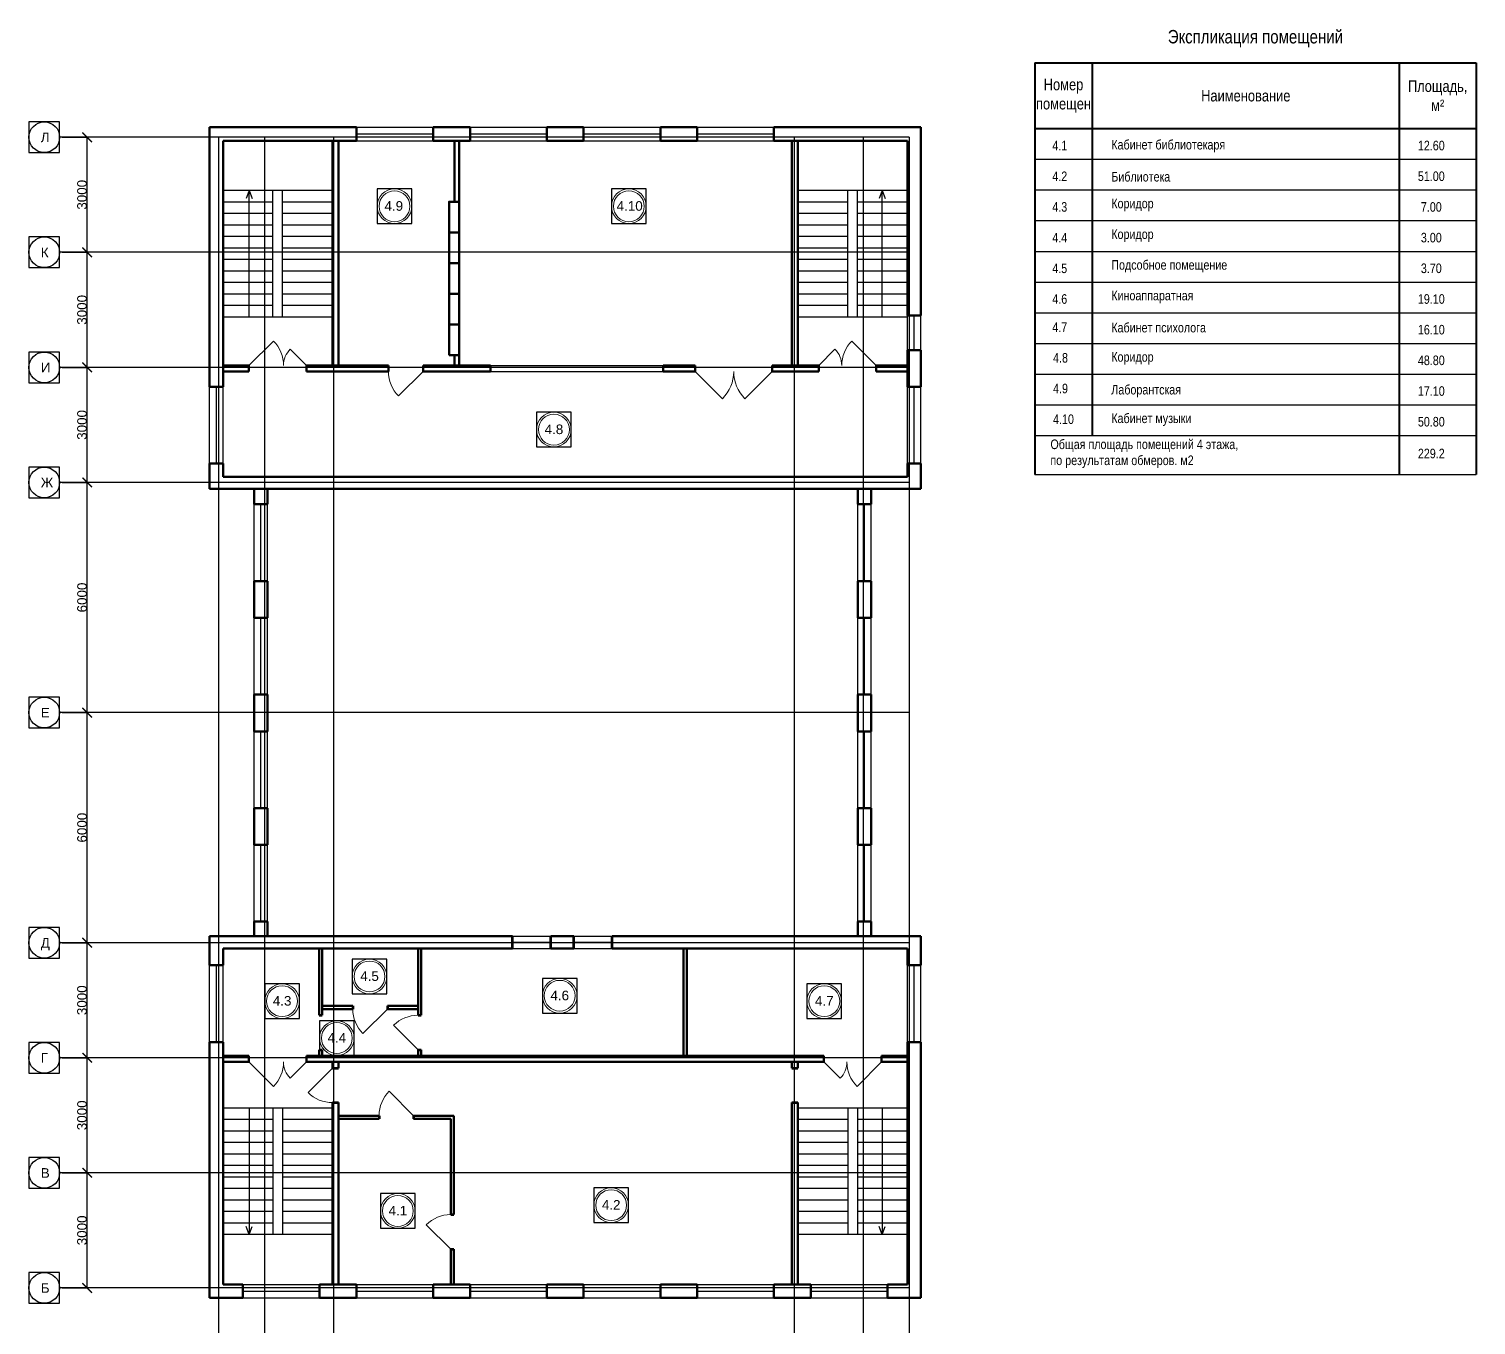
# Model space of a CAD drawing. Header units: metres. Extents: x 0.2 to 41.7, y -0.2 to 56.7.
# Drawn here: x 3.43 to 41.14, y 22.89 to 56.68 of the extents above; entities that cross this region are included whole.
import ezdxf
from ezdxf.enums import TextEntityAlignment as Align

# ---------------------------------------------------------------- set-up
doc = ezdxf.new("R2010")
doc.units = ezdxf.units.M
doc.linetypes.add('ACAD_ISO04W100', pattern=[30, 24, -3, 0, -3])
for name, color, linetype in [('YOLO_TABLE', 1, 'Continuous'), ('Окна', 127, 'Continuous'), ('Оси', 30, 'Continuous'), ('Осн надпись', 7, 'Continuous'), ('размеры оси', 163, 'Continuous')]:
    doc.layers.add(name, color=color, linetype=linetype)
doc.layers.add('Двери', color=250, linetype='Continuous', lineweight=5)
doc.layers.add('Стены', color=7, linetype='Continuous', lineweight=50)
doc.styles.add('_ТАБЛИЧНЫЙ(1-100)', font='arial.ttf', dxfattribs={"width": 0.8, "height": 300})
doc.styles.add('_ТЕКСТОВЫЙ', font='arial.ttf', dxfattribs={"width": 0.8})
doc.styles.get("Standard").update_dxf_attribs({"font": 'arial.ttf'})
doc.styles.add('Style-Arial', font='arial.ttf')
doc.dimstyles.new('100', dxfattribs={"dimtxt": 0.25, "dimasz": 0.25, "dimexe": 0.0125, "dimexo": 0.0625, "dimgap": 0.0065, "dimtad": 1, "dimlfac": 1000, "dimtxsty": 'Standard', "dimblk": 'ARCHTICK', "dimcen": 0.25, "dimadec": 0, "dimazin": 0, "dimtfac": 1, "dimtmove": 0, "dimatfit": 3, "dimldrblk": 'ARCHTICK', "dimfxl": 1, "dimarcsym": 0})

# ---------------------------------------------------------------- blocks, each defined once
blk = doc.blocks.new('_ArchTick')
at = {"color": 0, "linetype": 'ByBlock', "const_width": 0.15}
blk.add_lwpolyline([(-0.5, -0.5), (0.5, 0.5)], dxfattribs=at)
blk = doc.blocks.new('*D55')
at = {"layer": 'Defpoints', "color": 0, "transparency": 16777216}
for p in [(4.233, 26.859), (4.951, 26.859), (4.233, 23.859)]:
    blk.add_point(p, dxfattribs=at)
at = {"layer": 'размеры оси', "color": 0, "lineweight": -2, "transparency": 16777216}
for p, q in [((4.295, 26.859), (4.963, 26.859)), ((4.951, 23.859), (4.951, 26.859)), ((4.295, 23.859), (4.963, 23.859))]:
    blk.add_line(p, q, dxfattribs=at)
at = {"layer": 'размеры оси', "color": 0, "lineweight": -2, "transparency": 16777216, "xscale": 0.25, "yscale": 0.25, "zscale": 0.25}
for p, rotation in [((4.951, 26.859), 90), ((4.951, 23.859), 270)]:
    blk.add_blockref('_ArchTick', p, dxfattribs=dict(at, rotation=rotation))
at = {"layer": 'размеры оси', "color": 0, "transparency": 16777216, "insert": (4.816, 25.359), "char_height": 0.25, "attachment_point": 5, "rotation": 90}
blk.add_mtext('3000', dxfattribs=at)
blk = doc.blocks.new('*D56')
at = {"layer": 'Defpoints', "color": 0, "transparency": 16777216}
for p in [(4.233, 29.859), (4.951, 29.859), (4.233, 26.859)]:
    blk.add_point(p, dxfattribs=at)
at = {"layer": 'размеры оси', "color": 0, "lineweight": -2, "transparency": 16777216}
for p, q in [((4.295, 29.859), (4.963, 29.859)), ((4.951, 26.859), (4.951, 29.859)), ((4.295, 26.859), (4.963, 26.859))]:
    blk.add_line(p, q, dxfattribs=at)
at = {"layer": 'размеры оси', "color": 0, "lineweight": -2, "transparency": 16777216, "xscale": 0.25, "yscale": 0.25, "zscale": 0.25}
for p, rotation in [((4.951, 29.859), 90), ((4.951, 26.859), 270)]:
    blk.add_blockref('_ArchTick', p, dxfattribs=dict(at, rotation=rotation))
at = {"layer": 'размеры оси', "color": 0, "transparency": 16777216, "insert": (4.816, 28.359), "char_height": 0.25, "attachment_point": 5, "rotation": 90}
blk.add_mtext('3000', dxfattribs=at)
blk = doc.blocks.new('*D57')
at = {"layer": 'Defpoints', "color": 0, "transparency": 16777216}
for p in [(4.233, 32.859), (4.951, 32.859), (4.233, 29.859)]:
    blk.add_point(p, dxfattribs=at)
at = {"layer": 'размеры оси', "color": 0, "lineweight": -2, "transparency": 16777216}
for p, q in [((4.295, 32.859), (4.963, 32.859)), ((4.951, 29.859), (4.951, 32.859)), ((4.295, 29.859), (4.963, 29.859))]:
    blk.add_line(p, q, dxfattribs=at)
at = {"layer": 'размеры оси', "color": 0, "lineweight": -2, "transparency": 16777216, "xscale": 0.25, "yscale": 0.25, "zscale": 0.25}
for p, rotation in [((4.951, 32.859), 90), ((4.951, 29.859), 270)]:
    blk.add_blockref('_ArchTick', p, dxfattribs=dict(at, rotation=rotation))
at = {"layer": 'размеры оси', "color": 0, "transparency": 16777216, "insert": (4.816, 31.359), "char_height": 0.25, "attachment_point": 5, "rotation": 90}
blk.add_mtext('3000', dxfattribs=at)
blk = doc.blocks.new('*D58')
at = {"layer": 'Defpoints', "color": 0, "transparency": 16777216}
for p in [(4.233, 38.859), (4.951, 38.859), (4.233, 32.859)]:
    blk.add_point(p, dxfattribs=at)
at = {"layer": 'размеры оси', "color": 0, "lineweight": -2, "transparency": 16777216}
for p, q in [((4.295, 38.859), (4.963, 38.859)), ((4.951, 32.859), (4.951, 38.859)), ((4.295, 32.859), (4.963, 32.859))]:
    blk.add_line(p, q, dxfattribs=at)
at = {"layer": 'размеры оси', "color": 0, "lineweight": -2, "transparency": 16777216, "xscale": 0.25, "yscale": 0.25, "zscale": 0.25}
for p, rotation in [((4.951, 38.859), 90), ((4.951, 32.859), 270)]:
    blk.add_blockref('_ArchTick', p, dxfattribs=dict(at, rotation=rotation))
at = {"layer": 'размеры оси', "color": 0, "transparency": 16777216, "insert": (4.817, 35.859), "char_height": 0.25, "attachment_point": 5, "rotation": 90}
blk.add_mtext('6000', dxfattribs=at)
blk = doc.blocks.new('*D59')
at = {"layer": 'Defpoints', "color": 0, "transparency": 16777216}
for p in [(4.233, 44.859), (4.951, 44.859), (4.233, 38.859)]:
    blk.add_point(p, dxfattribs=at)
at = {"layer": 'размеры оси', "color": 0, "lineweight": -2, "transparency": 16777216}
for p, q in [((4.295, 44.859), (4.963, 44.859)), ((4.951, 38.859), (4.951, 44.859)), ((4.295, 38.859), (4.963, 38.859))]:
    blk.add_line(p, q, dxfattribs=at)
at = {"layer": 'размеры оси', "color": 0, "lineweight": -2, "transparency": 16777216, "xscale": 0.25, "yscale": 0.25, "zscale": 0.25}
for p, rotation in [((4.951, 44.859), 90), ((4.951, 38.859), 270)]:
    blk.add_blockref('_ArchTick', p, dxfattribs=dict(at, rotation=rotation))
at = {"layer": 'размеры оси', "color": 0, "transparency": 16777216, "insert": (4.817, 41.859), "char_height": 0.25, "attachment_point": 5, "rotation": 90}
blk.add_mtext('6000', dxfattribs=at)
blk = doc.blocks.new('*D60')
at = {"layer": 'Defpoints', "color": 0, "transparency": 16777216}
for p in [(4.233, 47.859), (4.951, 47.859), (4.233, 44.859)]:
    blk.add_point(p, dxfattribs=at)
at = {"layer": 'размеры оси', "color": 0, "lineweight": -2, "transparency": 16777216}
for p, q in [((4.295, 47.859), (4.963, 47.859)), ((4.951, 44.859), (4.951, 47.859)), ((4.295, 44.859), (4.963, 44.859))]:
    blk.add_line(p, q, dxfattribs=at)
at = {"layer": 'размеры оси', "color": 0, "lineweight": -2, "transparency": 16777216, "xscale": 0.25, "yscale": 0.25, "zscale": 0.25}
for p, rotation in [((4.951, 47.859), 90), ((4.951, 44.859), 270)]:
    blk.add_blockref('_ArchTick', p, dxfattribs=dict(at, rotation=rotation))
at = {"layer": 'размеры оси', "color": 0, "transparency": 16777216, "insert": (4.816, 46.359), "char_height": 0.25, "attachment_point": 5, "rotation": 90}
blk.add_mtext('3000', dxfattribs=at)
blk = doc.blocks.new('*D61')
at = {"layer": 'Defpoints', "color": 0, "transparency": 16777216}
for p in [(4.233, 50.859), (4.951, 50.859), (4.233, 47.859)]:
    blk.add_point(p, dxfattribs=at)
at = {"layer": 'размеры оси', "color": 0, "lineweight": -2, "transparency": 16777216}
for p, q in [((4.295, 50.859), (4.963, 50.859)), ((4.951, 47.859), (4.951, 50.859)), ((4.295, 47.859), (4.963, 47.859))]:
    blk.add_line(p, q, dxfattribs=at)
at = {"layer": 'размеры оси', "color": 0, "lineweight": -2, "transparency": 16777216, "xscale": 0.25, "yscale": 0.25, "zscale": 0.25}
for p, rotation in [((4.951, 50.859), 90), ((4.951, 47.859), 270)]:
    blk.add_blockref('_ArchTick', p, dxfattribs=dict(at, rotation=rotation))
at = {"layer": 'размеры оси', "color": 0, "transparency": 16777216, "insert": (4.816, 49.359), "char_height": 0.25, "attachment_point": 5, "rotation": 90}
blk.add_mtext('3000', dxfattribs=at)
blk = doc.blocks.new('*D62')
at = {"layer": 'Defpoints', "color": 0, "transparency": 16777216}
for p in [(4.233, 53.859), (4.951, 53.859), (4.233, 50.859)]:
    blk.add_point(p, dxfattribs=at)
at = {"layer": 'размеры оси', "color": 0, "lineweight": -2, "transparency": 16777216}
for p, q in [((4.295, 53.859), (4.963, 53.859)), ((4.951, 50.859), (4.951, 53.859)), ((4.295, 50.859), (4.963, 50.859))]:
    blk.add_line(p, q, dxfattribs=at)
at = {"layer": 'размеры оси', "color": 0, "lineweight": -2, "transparency": 16777216, "xscale": 0.25, "yscale": 0.25, "zscale": 0.25}
for p, rotation in [((4.951, 53.859), 90), ((4.951, 50.859), 270)]:
    blk.add_blockref('_ArchTick', p, dxfattribs=dict(at, rotation=rotation))
at = {"layer": 'размеры оси', "color": 0, "transparency": 16777216, "insert": (4.816, 52.359), "char_height": 0.25, "attachment_point": 5, "rotation": 90}
blk.add_mtext('3000', dxfattribs=at)

msp = doc.modelspace()

# ---------------------------------------------------------------- linework, layer by layer
at = {"color": 0, "linetype": 'ByBlock', "lineweight": 40}
for p, q in [((29.64003, 55.796321), (41.14003, 55.796321)), ((29.64003, 55.796321), (29.64003, 45.067933)), ((31.14003, 55.796321), (31.14003, 46.083895)), ((39.14003, 55.796321), (39.14003, 45.067933)), ((41.14003, 55.796321), (41.14003, 45.067933)), ((29.64003, 54.083895), (41.14003, 54.083895))]:
    msp.add_line(p, q, dxfattribs=at)
at = {"color": 0, "linetype": 'ByBlock', "lineweight": -2}
for p, q in [((29.64003, 53.283895), (41.14003, 53.283895)), ((29.64003, 52.483895), (41.14003, 52.483895)), ((29.64003, 51.683895), (41.14003, 51.683895)), ((29.64003, 50.883895), (41.14003, 50.883895)), ((29.64003, 50.083895), (41.14003, 50.083895)), ((29.64003, 49.283895), (41.14003, 49.283895)), ((29.64003, 48.483895), (41.14003, 48.483895)), ((29.64003, 47.683895), (41.14003, 47.683895)), ((29.64003, 46.883895), (41.14003, 46.883895)), ((29.64003, 46.083895), (41.14003, 46.083895))]:
    msp.add_line(p, q, dxfattribs=at)
for p, q in [((11.341492, 52.469134), (8.491492, 52.469134)), ((9.167982, 52.469134), (9.090457, 52.261289)), ((9.167982, 49.169134), (9.167982, 52.469134)), ((9.167982, 52.469134), (9.245506, 52.261289)), ((9.791492, 49.169134), (9.791492, 52.469134)), ((10.041492, 49.169134), (10.041492, 52.469134)), ((26.321492, 52.469134), (23.471492, 52.469134)), ((24.771492, 49.169134), (24.771492, 52.469134)), ((25.021492, 49.169134), (25.021492, 52.469134)), ((25.661481, 52.469134), (25.583956, 52.261289)), ((25.661481, 49.169134), (25.661481, 52.469134)), ((25.661481, 52.469134), (25.739006, 52.261289)), ((9.791492, 52.169134), (8.491492, 52.169134)), ((11.341492, 52.169134), (10.041492, 52.169134)), ((24.771492, 52.169134), (23.471492, 52.169134)), ((26.321492, 52.169134), (25.021492, 52.169134)), ((9.791492, 51.869134), (8.491492, 51.869134)), ((11.341492, 51.869134), (10.041492, 51.869134)), ((24.771492, 51.869134), (23.471492, 51.869134)), ((26.321492, 51.869134), (25.021492, 51.869134)), ((9.791492, 51.569134), (8.491492, 51.569134)), ((11.341492, 51.569134), (10.041492, 51.569134)), ((24.771492, 51.569134), (23.471492, 51.569134)), ((26.321492, 51.569134), (25.021492, 51.569134)), ((9.791492, 51.269134), (8.491492, 51.269134)), ((9.791492, 50.969134), (8.491492, 50.969134)), ((11.341492, 51.269134), (10.041492, 51.269134)), ((11.341492, 50.969134), (10.041492, 50.969134)), ((24.771492, 51.269134), (23.471492, 51.269134)), ((24.771492, 50.969134), (23.471492, 50.969134)), ((26.321492, 51.269134), (25.021492, 51.269134)), ((26.321492, 50.969134), (25.021492, 50.969134)), ((9.791492, 50.669134), (8.491492, 50.669134)), ((11.341492, 50.669134), (10.041492, 50.669134)), ((24.771492, 50.669134), (23.471492, 50.669134)), ((26.321492, 50.669134), (25.021492, 50.669134)), ((9.791492, 50.369134), (8.491492, 50.369134)), ((11.341492, 50.369134), (10.041492, 50.369134)), ((24.771492, 50.369134), (23.471492, 50.369134)), ((26.321492, 50.369134), (25.021492, 50.369134)), ((9.791492, 50.069134), (8.491492, 50.069134)), ((11.341492, 50.069134), (10.041492, 50.069134)), ((24.771492, 50.069134), (23.471492, 50.069134)), ((26.321492, 50.069134), (25.021492, 50.069134)), ((9.791492, 49.769134), (8.491492, 49.769134)), ((9.791492, 49.469134), (8.491492, 49.469134)), ((11.341492, 49.769134), (10.041492, 49.769134)), ((11.341492, 49.469134), (10.041492, 49.469134)), ((24.771492, 49.769134), (23.471492, 49.769134)), ((24.771492, 49.469134), (23.471492, 49.469134)), ((26.321492, 49.769134), (25.021492, 49.769134)), ((26.321492, 49.469134), (25.021492, 49.469134)), ((11.341492, 49.169134), (8.491492, 49.169134)), ((26.321492, 49.169134), (23.471492, 49.169134)), ((11.341492, 28.549134), (8.491492, 28.549134)), ((9.167982, 28.549134), (9.167982, 25.249134)), ((9.791492, 28.549134), (9.791492, 25.249134)), ((10.041492, 28.549134), (10.041492, 25.249134)), ((26.321492, 28.549134), (23.471492, 28.549134)), ((24.771492, 28.549134), (24.771492, 25.249134)), ((25.021492, 28.549134), (25.021492, 25.249134)), ((25.661481, 28.549134), (25.661481, 25.249134)), ((9.791492, 28.249134), (8.491492, 28.249134)), ((9.791492, 27.949134), (8.491492, 27.949134)), ((11.341492, 28.249134), (10.041492, 28.249134)), ((11.341492, 27.949134), (10.041492, 27.949134)), ((24.771492, 28.249134), (23.471492, 28.249134)), ((24.771492, 27.949134), (23.471492, 27.949134)), ((26.321492, 28.249134), (25.021492, 28.249134)), ((26.321492, 27.949134), (25.021492, 27.949134)), ((9.791492, 27.649134), (8.491492, 27.649134)), ((11.341492, 27.649134), (10.041492, 27.649134)), ((24.771492, 27.649134), (23.471492, 27.649134)), ((26.321492, 27.649134), (25.021492, 27.649134)), ((9.791492, 27.349134), (8.491492, 27.349134)), ((11.341492, 27.349134), (10.041492, 27.349134)), ((24.771492, 27.349134), (23.471492, 27.349134)), ((26.321492, 27.349134), (25.021492, 27.349134)), ((9.791492, 27.049134), (8.491492, 27.049134)), ((11.341492, 27.049134), (10.041492, 27.049134)), ((24.771492, 27.049134), (23.471492, 27.049134)), ((26.321492, 27.049134), (25.021492, 27.049134)), ((9.791492, 26.749134), (8.491492, 26.749134)), ((9.791492, 26.449134), (8.491492, 26.449134)), ((11.341492, 26.749134), (10.041492, 26.749134)), ((11.341492, 26.449134), (10.041492, 26.449134)), ((24.771492, 26.749134), (23.471492, 26.749134)), ((24.771492, 26.449134), (23.471492, 26.449134)), ((26.321492, 26.749134), (25.021492, 26.749134)), ((26.321492, 26.449134), (25.021492, 26.449134)), ((9.791492, 26.149134), (8.491492, 26.149134)), ((11.341492, 26.149134), (10.041492, 26.149134)), ((24.771492, 26.149134), (23.471492, 26.149134)), ((26.321492, 26.149134), (25.021492, 26.149134)), ((9.791492, 25.849134), (8.491492, 25.849134)), ((11.341492, 25.849134), (10.041492, 25.849134)), ((24.771492, 25.849134), (23.471492, 25.849134)), ((26.321492, 25.849134), (25.021492, 25.849134)), ((9.791492, 25.549134), (8.491492, 25.549134)), ((9.167982, 25.249134), (9.090457, 25.456978)), ((9.167982, 25.249134), (9.245506, 25.456978)), ((11.341492, 25.549134), (10.041492, 25.549134)), ((24.771492, 25.549134), (23.471492, 25.549134)), ((26.321492, 25.549134), (25.021492, 25.549134)), ((25.661481, 25.249134), (25.583956, 25.456978)), ((25.661481, 25.249134), (25.739006, 25.456978)), ((11.341492, 25.249134), (8.491492, 25.249134)), ((26.321492, 25.249134), (23.471492, 25.249134))]:
    msp.add_line(p, q)
at = {"lineweight": 30}
for p, q in [((15.455895, 47.909134), (19.955895, 47.909134)), ((15.455895, 47.749134), (19.955895, 47.749134)), ((16.031046, 33.029134), (17.031046, 33.029134)), ((16.031046, 32.869134), (17.031046, 32.869134)), ((17.631046, 33.029134), (18.631046, 33.029134)), ((17.631046, 32.869134), (18.631046, 32.869134)), ((16.031046, 32.709134), (17.031046, 32.709134)), ((17.631046, 32.709134), (18.631046, 32.709134))]:
    msp.add_line(p, q, dxfattribs=at)
at = {"lineweight": 53}
for p, q in [((16.031046, 32.709134), (16.031046, 33.029134)), ((17.031046, 32.709134), (17.031046, 33.029134)), ((17.631046, 32.709134), (17.631046, 33.029134)), ((18.631046, 32.709134), (18.631046, 33.029134)), ((10.991492, 30.969134), (11.071492, 30.969134)), ((11.871492, 31.209134), (11.871492, 31.129134)), ((12.771492, 31.209134), (12.771492, 31.129134)), ((13.571492, 30.969134), (13.651492, 30.969134)), ((10.991492, 30.069134), (11.071492, 30.069134)), ((13.571492, 30.069134), (13.651492, 30.069134)), ((11.341492, 29.589134), (11.501492, 29.589134)), ((23.311492, 29.589134), (23.471492, 29.589134)), ((11.341492, 28.689134), (11.501492, 28.689134)), ((23.311492, 28.689134), (23.471492, 28.689134)), ((12.556046, 28.349134), (12.556046, 28.269134)), ((13.456046, 28.349134), (13.456046, 28.269134)), ((14.421492, 25.769134), (14.501492, 25.769134)), ((14.421492, 24.869134), (14.501492, 24.869134))]:
    msp.add_line(p, q, dxfattribs=at)
at = {"color": 40}
msp.add_line((17.631046, 32.859134), (17.031046, 32.859134), dxfattribs=at)
at = {"color": 7, "linetype": 'Continuous', "lineweight": 13}
for centre, radius in [((12.957817, 52.059549), 0.452013), ((12.957817, 52.059549), 0.402013), ((19.064008, 52.059549), 0.452013), ((19.064008, 52.059549), 0.402013), ((17.111617, 46.236472), 0.452013), ((17.111617, 46.236472), 0.402013), ((12.306202, 31.97937), 0.452013), ((12.306202, 31.97937), 0.402013), ((10.028787, 31.335872), 0.452013), ((10.028787, 31.335872), 0.402013), ((17.262356, 31.475768), 0.452013), ((17.262356, 31.475768), 0.402013), ((24.155972, 31.334365), 0.452013), ((24.155972, 31.334365), 0.402013), ((11.454394, 30.37316), 0.452013), ((11.454394, 30.37316), 0.402013), ((18.602947, 26.016635), 0.452013), ((18.602947, 26.016635), 0.402013), ((13.045915, 25.865214), 0.452013), ((13.045915, 25.865214), 0.402013)]:
    msp.add_circle(centre, radius, dxfattribs=at)
at = {"layer": 'YOLO_TABLE'}
for points in [[(29.64003, 45.067933), (41.14003, 45.067933), (41.14003, 55.796321), (29.64003, 55.796321)], [(3.432578, 53.459134), (4.232578, 53.459134), (4.232578, 54.259134), (3.432578, 54.259134)], [(12.505804, 51.607536), (13.40983, 51.607536), (13.40983, 52.511563), (12.505804, 52.511563)], [(18.611995, 51.607536), (19.516022, 51.607536), (19.516022, 52.511563), (18.611995, 52.511563)], [(3.432578, 50.459134), (4.232578, 50.459134), (4.232578, 51.259134), (3.432578, 51.259134)], [(3.432578, 47.459134), (4.232578, 47.459134), (4.232578, 48.259134), (3.432578, 48.259134)], [(16.659604, 45.784459), (17.563631, 45.784459), (17.563631, 46.688485), (16.659604, 46.688485)], [(3.432578, 44.459134), (4.232578, 44.459134), (4.232578, 45.259134), (3.432578, 45.259134)], [(3.432578, 38.459134), (4.232578, 38.459134), (4.232578, 39.259134), (3.432578, 39.259134)], [(3.432578, 32.459134), (4.232578, 32.459134), (4.232578, 33.259134), (3.432578, 33.259134)], [(11.854188, 31.527356), (12.758215, 31.527356), (12.758215, 32.431383), (11.854188, 32.431383)], [(9.576774, 30.883858), (10.480801, 30.883858), (10.480801, 31.787885), (9.576774, 31.787885)], [(16.810343, 31.023755), (17.71437, 31.023755), (17.71437, 31.927782), (16.810343, 31.927782)], [(23.703959, 30.882351), (24.607986, 30.882351), (24.607986, 31.786378), (23.703959, 31.786378)], [(11.00238, 29.921147), (11.906407, 29.921147), (11.906407, 30.825174), (11.00238, 30.825174)], [(3.432578, 29.459134), (4.232578, 29.459134), (4.232578, 30.259134), (3.432578, 30.259134)], [(3.432578, 26.459134), (4.232578, 26.459134), (4.232578, 27.259134), (3.432578, 27.259134)], [(18.150933, 25.564622), (19.05496, 25.564622), (19.05496, 26.468649), (18.150933, 26.468649)], [(12.593902, 25.413201), (13.497929, 25.413201), (13.497929, 26.317228), (12.593902, 26.317228)], [(3.432578, 23.459134), (4.232578, 23.459134), (4.232578, 24.259134), (3.432578, 24.259134)]]:
    msp.add_lwpolyline(points, close=True, dxfattribs=at)
at = {"layer": 'Двери'}
for p, q in [((9.166492, 47.909134), (9.802888, 48.54553)), ((10.666492, 47.909134), (10.242228, 48.333398)), ((24.011492, 47.909134), (24.435756, 48.333398)), ((25.511492, 47.909134), (24.875096, 48.54553)), ((13.701492, 47.749134), (13.065096, 47.112738)), ((20.795895, 47.749134), (21.503002, 47.042027)), ((22.795895, 47.749134), (22.088788, 47.042027)), ((8.371492, 32.079134), (8.371492, 32.709134)), ((12.771492, 31.129134), (12.135096, 30.492738)), ((13.571492, 30.069134), (12.935096, 30.70553)), ((9.166492, 29.749134), (9.802888, 29.112738)), ((10.666492, 29.749134), (10.242228, 29.32487)), ((11.341492, 29.589134), (10.705096, 28.952738)), ((24.146492, 29.749134), (24.570756, 29.32487)), ((25.646492, 29.749134), (25.010096, 29.112738)), ((13.456046, 28.349134), (12.81965, 28.98553)), ((14.421492, 24.869134), (13.785096, 25.50553))]:
    msp.add_line(p, q, dxfattribs=at)
for centre, radius, start, end in [((9.166492, 47.909134), 0.9, 0, 45), ((10.666492, 47.909134), 0.6, 135, 180), ((24.011492, 47.909134), 0.6, 0, 45), ((25.511492, 47.909134), 0.9, 135, 180), ((13.701492, 47.749134), 0.9, 180, 225), ((20.795895, 47.749134), 1, 315, 0), ((22.795895, 47.749134), 1, 180, 225), ((12.771492, 31.129134), 0.9, 180, 225), ((13.571492, 30.069134), 0.9, 90, 135), ((9.166492, 29.749134), 0.9, 315, 0), ((10.666492, 29.749134), 0.6, 180, 225), ((24.146492, 29.749134), 0.6, 315, 0), ((25.646492, 29.749134), 0.9, 180, 225), ((11.341492, 29.589134), 0.9, 225, 270), ((13.456046, 28.349134), 0.9, 135, 180), ((14.421492, 24.869134), 0.9, 90, 135)]:
    msp.add_arc(centre, radius, start, end, dxfattribs=at)
at = {"layer": 'Окна'}
for p, q in [((11.966492, 54.119134), (13.966492, 54.119134)), ((11.966492, 53.944134), (13.966492, 53.944134)), ((14.926492, 54.119134), (16.926492, 54.119134)), ((14.926492, 53.944134), (16.926492, 53.944134)), ((17.886492, 54.119134), (19.886492, 54.119134)), ((17.886492, 53.944134), (19.886492, 53.944134)), ((20.846492, 54.119134), (22.846492, 54.119134)), ((20.846492, 53.944134), (22.846492, 53.944134)), ((11.966492, 53.769134), (13.966492, 53.769134)), ((14.926492, 53.769134), (16.926492, 53.769134)), ((17.886492, 53.769134), (19.886492, 53.769134)), ((20.846492, 53.769134), (22.846492, 53.769134)), ((26.321492, 48.309134), (26.321492, 49.209134)), ((26.496492, 48.309134), (26.496492, 49.209134)), ((26.671492, 48.309134), (26.671492, 49.209134)), ((8.141492, 45.349134), (8.141492, 47.349134)), ((8.316492, 45.349134), (8.316492, 47.349134)), ((8.491492, 45.349134), (8.491492, 47.349134)), ((26.321492, 45.349134), (26.321492, 47.349134)), ((26.496492, 45.349134), (26.496492, 47.349134)), ((26.671492, 45.349134), (26.671492, 47.349134)), ((9.301492, 42.289134), (9.301492, 44.289134)), ((9.476492, 42.289134), (9.476492, 44.289134)), ((9.651492, 42.289134), (9.651492, 44.289134)), ((25.031492, 42.289134), (25.031492, 44.289134)), ((25.206492, 42.289134), (25.206492, 44.289134)), ((25.381492, 42.289134), (25.381492, 44.289134)), ((9.301492, 39.329134), (9.301492, 41.329134)), ((9.476492, 39.329134), (9.476492, 41.329134)), ((9.651492, 39.329134), (9.651492, 41.329134)), ((25.031492, 39.329134), (25.031492, 41.329134)), ((25.206492, 39.329134), (25.206492, 41.329134)), ((25.381492, 39.329134), (25.381492, 41.329134)), ((9.301492, 36.369134), (9.301492, 38.369134)), ((9.476492, 36.369134), (9.476492, 38.369134)), ((9.651492, 36.369134), (9.651492, 38.369134)), ((25.031492, 36.369134), (25.031492, 38.369134)), ((25.206492, 36.369134), (25.206492, 38.369134)), ((25.381492, 36.369134), (25.381492, 38.369134)), ((9.301492, 33.409134), (9.301492, 35.409134)), ((9.476492, 33.409134), (9.476492, 35.409134)), ((9.651492, 33.409134), (9.651492, 35.409134)), ((25.031492, 33.409134), (25.031492, 35.409134)), ((25.206492, 33.409134), (25.206492, 35.409134)), ((25.381492, 33.409134), (25.381492, 35.409134)), ((8.141492, 30.269134), (8.141492, 32.269134)), ((8.316492, 30.269134), (8.316492, 32.269134)), ((8.491492, 30.269134), (8.491492, 32.269134)), ((26.321492, 30.269134), (26.321492, 32.269134)), ((26.496492, 30.269134), (26.496492, 32.269134)), ((26.671492, 30.269134), (26.671492, 32.269134)), ((9.006492, 23.949134), (11.006492, 23.949134)), ((9.006492, 23.774134), (11.006492, 23.774134)), ((11.966492, 23.949134), (13.966492, 23.949134)), ((11.966492, 23.774134), (13.966492, 23.774134)), ((14.926492, 23.949134), (16.926492, 23.949134)), ((14.926492, 23.774134), (16.926492, 23.774134)), ((17.886492, 23.949134), (19.886492, 23.949134)), ((17.886492, 23.774134), (19.886492, 23.774134)), ((20.846492, 23.949134), (22.846492, 23.949134)), ((20.846492, 23.774134), (22.846492, 23.774134)), ((23.806492, 23.949134), (25.806492, 23.949134)), ((23.806492, 23.774134), (25.806492, 23.774134)), ((9.006492, 23.599134), (11.006492, 23.599134)), ((11.966492, 23.599134), (13.966492, 23.599134)), ((14.926492, 23.599134), (16.926492, 23.599134)), ((17.886492, 23.599134), (19.886492, 23.599134)), ((20.846492, 23.599134), (22.846492, 23.599134)), ((23.806492, 23.599134), (25.806492, 23.599134))]:
    msp.add_line(p, q, dxfattribs=at)
at = {"layer": 'Оси', "linetype": 'ACAD_ISO04W100', "ltscale": 40}
for p, q in [((26.371492, 53.859134), (4.232578, 53.859134)), ((8.371492, 53.859134), (8.371492, 18.919165)), ((9.571492, 53.859134), (9.571492, 18.919165)), ((11.371492, 53.859134), (11.371492, 18.919165)), ((23.371492, 53.859134), (23.371492, 18.919165)), ((25.171492, 53.859134), (25.171492, 18.919165)), ((26.371492, 53.859134), (26.371492, 18.919165)), ((26.371492, 50.859134), (4.232578, 50.859134)), ((26.371492, 47.859134), (4.232578, 47.859134)), ((26.371492, 44.859134), (4.232578, 44.859134)), ((26.371492, 38.859134), (4.232578, 38.859134)), ((26.371492, 32.859134), (4.232578, 32.859134)), ((26.371492, 29.859134), (4.232578, 29.859134)), ((26.371492, 26.859134), (4.232578, 26.859134)), ((26.371492, 23.859134), (4.232578, 23.859134))]:
    msp.add_line(p, q, dxfattribs=at)
at = {"layer": 'Осн надпись', "ltscale": 40}
for centre in [(3.832578, 53.859134), (3.832578, 50.859134), (3.832578, 47.859134), (3.832578, 44.859134), (3.832578, 38.859134), (3.832578, 32.859134), (3.832578, 29.859134), (3.832578, 26.859134), (3.832578, 23.859134)]:
    msp.add_circle(centre, 0.4, dxfattribs=at)
at = {"layer": 'размеры оси', "color": 7, "lineweight": 30}
msp.add_line((29.64003, 45.067933), (41.14003, 45.067933), dxfattribs=at)
at = {"layer": 'Стены'}
for p, q in [((11.966492, 54.119134), (8.141492, 54.119134)), ((8.141492, 47.349134), (8.141492, 54.119134)), ((11.966492, 54.119134), (11.966492, 53.769134)), ((14.926492, 54.119134), (13.966492, 54.119134)), ((13.966492, 54.119134), (13.966492, 53.769134)), ((14.926492, 54.119134), (14.926492, 53.769134)), ((17.886492, 54.119134), (16.926492, 54.119134)), ((16.926492, 54.119134), (16.926492, 53.769134)), ((17.886492, 54.119134), (17.886492, 53.769134)), ((20.846492, 54.119134), (19.886492, 54.119134)), ((19.886492, 54.119134), (19.886492, 53.769134)), ((20.846492, 54.119134), (20.846492, 53.769134)), ((26.671492, 54.119134), (22.846492, 54.119134)), ((22.846492, 54.119134), (22.846492, 53.769134)), ((26.671492, 54.119134), (26.671492, 49.209134)), ((11.966492, 53.769134), (8.491492, 53.769134)), ((8.491492, 47.349134), (8.491492, 53.769134)), ((8.491492, 49.619134), (8.491492, 53.769134)), ((11.341492, 47.909134), (11.341492, 53.769134)), ((11.501492, 47.909134), (11.501492, 53.769134)), ((14.926492, 53.769134), (13.966492, 53.769134)), ((14.521492, 52.179134), (14.521492, 53.769134)), ((14.641492, 47.909134), (14.641492, 53.769134)), ((17.886492, 53.769134), (16.926492, 53.769134)), ((20.846492, 53.769134), (19.886492, 53.769134)), ((26.321492, 53.769134), (22.846492, 53.769134)), ((23.311492, 47.909134), (23.311492, 53.769134)), ((23.471492, 47.909134), (23.471492, 53.769134)), ((26.321492, 53.769134), (26.321492, 49.619134)), ((26.321492, 49.209134), (26.321492, 53.769134)), ((26.321492, 49.209134), (26.671492, 49.209134)), ((26.321492, 47.349134), (26.321492, 48.309134)), ((26.321492, 48.309134), (26.671492, 48.309134)), ((26.671492, 48.309134), (26.671492, 47.349134)), ((9.166492, 47.909134), (8.491492, 47.909134)), ((9.166492, 47.909134), (9.166492, 47.749134)), ((12.801492, 47.909134), (10.666492, 47.909134)), ((10.666492, 47.909134), (10.666492, 47.749134)), ((12.801492, 47.909134), (12.801492, 47.749134)), ((15.455895, 47.909134), (13.701492, 47.909134)), ((13.701492, 47.909134), (13.701492, 47.749134)), ((14.521492, 47.909134), (14.521492, 48.179134)), ((15.455895, 47.909134), (15.455895, 47.749134)), ((20.795895, 47.909134), (19.955895, 47.909134)), ((19.955895, 47.909134), (19.955895, 47.749134)), ((20.795895, 47.909134), (20.795895, 47.749134)), ((24.011492, 47.909134), (22.795895, 47.909134)), ((22.795895, 47.909134), (22.795895, 47.749134)), ((24.011492, 47.909134), (24.011492, 47.749134)), ((26.321492, 47.909134), (25.511492, 47.909134)), ((25.511492, 47.909134), (25.511492, 47.749134)), ((9.166492, 47.749134), (8.491492, 47.749134)), ((12.801492, 47.749134), (10.666492, 47.749134)), ((15.455895, 47.749134), (13.701492, 47.749134)), ((20.795895, 47.749134), (19.955895, 47.749134)), ((24.011492, 47.749134), (22.795895, 47.749134)), ((26.321492, 47.749134), (25.511492, 47.749134)), ((8.141492, 47.349134), (8.491492, 47.349134)), ((26.321492, 47.349134), (26.671492, 47.349134)), ((8.141492, 44.689134), (8.141492, 45.349134)), ((8.141492, 45.349134), (8.491492, 45.349134)), ((8.491492, 45.009134), (8.491492, 45.349134)), ((26.321492, 45.009134), (26.321492, 45.349134)), ((26.321492, 45.349134), (26.671492, 45.349134)), ((26.671492, 45.349134), (26.671492, 44.689134)), ((8.491492, 45.009134), (26.321492, 45.009134)), ((8.141492, 44.689134), (26.671492, 44.689134)), ((9.301492, 44.289134), (9.301492, 44.689134)), ((9.651492, 44.289134), (9.651492, 44.689134)), ((25.031492, 44.289134), (25.031492, 44.689134)), ((25.381492, 44.289134), (25.381492, 44.689134)), ((9.651492, 44.289134), (9.301492, 44.289134)), ((25.381492, 44.289134), (25.031492, 44.289134)), ((9.301492, 41.329134), (9.301492, 42.289134)), ((9.301492, 42.289134), (9.301492, 41.329134)), ((9.651492, 42.289134), (9.301492, 42.289134)), ((9.651492, 41.329134), (9.651492, 42.289134)), ((9.651492, 42.289134), (9.651492, 41.329134)), ((25.031492, 41.329134), (25.031492, 42.289134)), ((25.031492, 42.289134), (25.031492, 41.329134)), ((25.381492, 42.289134), (25.031492, 42.289134)), ((25.381492, 41.329134), (25.381492, 42.289134)), ((25.381492, 42.289134), (25.381492, 41.329134)), ((9.651492, 41.329134), (9.301492, 41.329134)), ((25.381492, 41.329134), (25.031492, 41.329134)), ((9.301492, 38.369134), (9.301492, 39.329134)), ((9.301492, 39.329134), (9.301492, 38.369134)), ((9.651492, 39.329134), (9.301492, 39.329134)), ((9.651492, 38.369134), (9.651492, 39.329134)), ((9.651492, 39.329134), (9.651492, 38.369134)), ((25.031492, 38.369134), (25.031492, 39.329134)), ((25.031492, 39.329134), (25.031492, 38.369134)), ((25.381492, 39.329134), (25.031492, 39.329134)), ((25.381492, 38.369134), (25.381492, 39.329134)), ((25.381492, 39.329134), (25.381492, 38.369134)), ((9.651492, 38.369134), (9.301492, 38.369134)), ((25.381492, 38.369134), (25.031492, 38.369134)), ((9.301492, 35.409134), (9.301492, 36.369134)), ((9.301492, 36.369134), (9.301492, 35.409134)), ((9.651492, 36.369134), (9.301492, 36.369134)), ((9.651492, 35.409134), (9.651492, 36.369134)), ((9.651492, 36.369134), (9.651492, 35.409134)), ((25.031492, 35.409134), (25.031492, 36.369134)), ((25.031492, 36.369134), (25.031492, 35.409134)), ((25.381492, 36.369134), (25.031492, 36.369134)), ((25.381492, 35.409134), (25.381492, 36.369134)), ((25.381492, 36.369134), (25.381492, 35.409134)), ((9.651492, 35.409134), (9.301492, 35.409134)), ((25.381492, 35.409134), (25.031492, 35.409134)), ((9.301492, 33.029134), (9.301492, 33.409134)), ((9.651492, 33.409134), (9.301492, 33.409134)), ((9.651492, 33.029134), (9.651492, 33.409134)), ((25.031492, 33.029134), (25.031492, 33.409134)), ((25.381492, 33.409134), (25.031492, 33.409134)), ((25.381492, 33.029134), (25.381492, 33.409134)), ((8.141492, 33.029134), (16.031046, 33.029134)), ((8.141492, 33.029134), (8.141492, 32.269134)), ((17.031046, 33.029134), (17.631046, 33.029134)), ((17.031046, 33.029134), (17.631046, 33.029134)), ((18.631046, 33.029134), (26.671492, 33.029134)), ((26.671492, 32.269134), (26.671492, 33.029134)), ((8.491492, 32.709134), (16.031046, 32.709134)), ((8.491492, 32.709134), (8.491492, 32.269134)), ((10.991492, 32.709134), (10.991492, 30.969134)), ((11.071492, 32.709134), (11.071492, 30.969134)), ((13.571492, 32.709134), (13.571492, 30.969134)), ((13.651492, 32.709134), (13.651492, 30.969134)), ((17.031046, 32.709134), (17.631046, 32.709134)), ((17.031046, 32.709134), (17.631046, 32.709134)), ((18.631046, 32.709134), (26.321492, 32.709134)), ((20.491492, 32.709134), (20.491492, 29.909134)), ((20.571492, 32.709134), (20.571492, 29.909134)), ((26.321492, 32.709134), (26.321492, 32.269134)), ((8.141492, 32.269134), (8.491492, 32.269134)), ((26.321492, 32.269134), (26.671492, 32.269134)), ((11.071492, 31.209134), (11.871492, 31.209134)), ((11.071492, 31.129134), (11.871492, 31.129134)), ((12.771492, 31.209134), (13.571492, 31.209134)), ((12.771492, 31.129134), (13.571492, 31.129134)), ((8.141492, 30.269134), (8.141492, 23.599134)), ((8.141492, 30.269134), (8.491492, 30.269134)), ((8.491492, 30.269134), (8.491492, 23.949134)), ((26.321492, 30.269134), (26.321492, 23.949134)), ((26.321492, 30.269134), (26.671492, 30.269134)), ((26.671492, 23.599134), (26.671492, 30.269134)), ((8.491492, 29.909134), (9.166492, 29.909134)), ((9.166492, 29.749134), (9.166492, 29.909134)), ((10.666492, 29.909134), (24.146492, 29.909134)), ((10.666492, 29.749134), (10.666492, 29.909134)), ((10.991492, 30.069134), (10.991492, 29.909134)), ((11.071492, 30.069134), (11.071492, 29.909134)), ((13.571492, 30.069134), (13.571492, 29.909134)), ((13.651492, 30.069134), (13.651492, 29.909134)), ((24.146492, 29.749134), (24.146492, 29.909134)), ((25.646492, 29.909134), (26.321492, 29.909134)), ((25.646492, 29.749134), (25.646492, 29.909134)), ((8.491492, 29.749134), (9.166492, 29.749134)), ((10.666492, 29.749134), (24.146492, 29.749134)), ((11.341492, 29.749134), (11.341492, 29.589134)), ((11.501492, 29.749134), (11.501492, 29.589134)), ((23.311492, 29.749134), (23.311492, 29.589134)), ((23.471492, 29.749134), (23.471492, 29.589134)), ((25.646492, 29.749134), (26.321492, 29.749134)), ((11.341492, 28.689134), (11.341492, 23.949134)), ((11.501492, 28.689134), (11.501492, 23.949134)), ((23.311492, 28.689134), (23.311492, 23.949134)), ((23.471492, 28.689134), (23.471492, 23.949134)), ((11.501492, 28.349134), (12.556046, 28.349134)), ((13.456046, 28.349134), (14.501492, 28.349134)), ((14.501492, 28.349134), (14.501492, 25.769134)), ((8.491492, 28.099134), (8.491492, 23.949134)), ((11.501492, 28.269134), (12.556046, 28.269134)), ((13.456046, 28.269134), (14.421492, 28.269134)), ((14.421492, 28.269134), (14.421492, 25.769134)), ((26.321492, 23.949134), (26.321492, 28.099134)), ((14.421492, 24.869134), (14.421492, 23.949134)), ((14.501492, 24.869134), (14.501492, 23.949134)), ((9.006492, 23.949134), (8.491492, 23.949134)), ((9.006492, 23.599134), (9.006492, 23.949134)), ((11.966492, 23.949134), (11.006492, 23.949134)), ((11.006492, 23.599134), (11.006492, 23.949134)), ((11.966492, 23.599134), (11.966492, 23.949134)), ((14.926492, 23.949134), (13.966492, 23.949134)), ((13.966492, 23.599134), (13.966492, 23.949134)), ((14.926492, 23.599134), (14.926492, 23.949134)), ((17.886492, 23.949134), (16.926492, 23.949134)), ((16.926492, 23.599134), (16.926492, 23.949134)), ((17.886492, 23.599134), (17.886492, 23.949134)), ((20.846492, 23.949134), (19.886492, 23.949134)), ((19.886492, 23.599134), (19.886492, 23.949134)), ((20.846492, 23.599134), (20.846492, 23.949134)), ((23.806492, 23.949134), (22.846492, 23.949134)), ((22.846492, 23.599134), (22.846492, 23.949134)), ((23.806492, 23.599134), (23.806492, 23.949134)), ((26.321492, 23.949134), (25.806492, 23.949134)), ((25.806492, 23.599134), (25.806492, 23.949134)), ((9.006492, 23.599134), (8.141492, 23.599134)), ((11.966492, 23.599134), (11.006492, 23.599134)), ((14.926492, 23.599134), (13.966492, 23.599134)), ((17.886492, 23.599134), (16.926492, 23.599134)), ((20.846492, 23.599134), (19.886492, 23.599134)), ((23.806492, 23.599134), (22.846492, 23.599134)), ((26.671492, 23.599134), (25.806492, 23.599134))]:
    msp.add_line(p, q, dxfattribs=at)
for points in [[(14.381492, 51.379134), (14.641492, 51.379134), (14.641492, 52.179134), (14.381492, 52.179134)], [(14.381492, 50.579134), (14.641492, 50.579134), (14.641492, 51.379134), (14.381492, 51.379134)], [(14.381492, 49.779134), (14.641492, 49.779134), (14.641492, 50.579134), (14.381492, 50.579134)], [(14.381492, 48.979134), (14.641492, 48.979134), (14.641492, 49.779134), (14.381492, 49.779134)], [(14.381492, 48.179134), (14.641492, 48.179134), (14.641492, 48.979134), (14.381492, 48.979134)]]:
    msp.add_3dface(points, dxfattribs=at)

# ---------------------------------------------------------------- texts
at = {"color": 7, "linetype": 'Continuous', "lineweight": 13, "style": 'Style-Arial'}
for s, p in [('4.9', (12.696654, 52.192299)), ('4.10', (18.746359, 52.192299)), ('4.8', (16.870062, 46.369222)), ('4.5', (12.064647, 32.112119)), ('4.3', (9.787232, 31.468621)), ('4.6', (17.020801, 31.608518)), ('4.7', (23.914417, 31.467115)), ('4.4', (11.212839, 30.50591)), ('4.2', (18.361392, 26.149385)), ('4.1', (12.804361, 25.997964))]:
    msp.add_text(s, height=0.25, dxfattribs=at).set_placement(p, align=Align.TOP_LEFT)
at = {"color": 0, "linetype": 'ByBlock', "lineweight": -2}
for s, insert, char_height, width, attachment_point, style in [('\\H1x;\\W0.8;Экспликация помещений', (35.39003, 56.429655), 0.35, 10.9, 5, '_ТЕКСТОВЫЙ'), ('\\H1x;\\W0.8;Номер помещен', (30.39003, 54.940108), 0.3, 1.3, 5, '_ТАБЛИЧНЫЙ(1-100)'), ('\\H1x;\\W0.8;Наименование', (35.14003, 54.940108), 0.3, 7.8, 5, '_ТАБЛИЧНЫЙ(1-100)'), ('\\H1x;\\W0.8;Площадь, м²', (40.14003, 54.940108), 0.3, 1.8, 5, '_ТАБЛИЧНЫЙ(1-100)'), ('\\H1x;\\W0.8;4.1', (30.292388, 53.640354), 0.25, 7.8, 5, '_ТАБЛИЧНЫЙ(1-100)'), ('\\H1x;\\W0.8;Кабинет библиотекаря', (31.6357, 53.627394), 0.25, 12.84589456, 4, '_ТАБЛИЧНЫЙ(1-100)'), ('\\H1x;\\W0.8;12.60', (39.973954, 53.640354), 0.25, 7.8, 5, '_ТАБЛИЧНЫЙ(1-100)'), ('\\H1x;\\W0.8;4.2', (30.292388, 52.840354), 0.25, 7.8, 5, '_ТАБЛИЧНЫЙ(1-100)'), ('\\H1x;\\W0.8;Библиотека', (31.6357, 52.827394), 0.25, 12.84589456, 4, '_ТАБЛИЧНЫЙ(1-100)'), ('\\H1x;\\W0.8;51.00', (39.973954, 52.840354), 0.25, 7.8, 5, '_ТАБЛИЧНЫЙ(1-100)'), ('\\H1x;\\W0.8;4.3', (30.292388, 52.040354), 0.25, 7.8, 5, '_ТАБЛИЧНЫЙ(1-100)'), ('\\H1x;\\W0.8;Коридор', (31.6357, 52.094211), 0.25, 12.84589456, 4, '_ТАБЛИЧНЫЙ(1-100)'), ('\\H1x;\\W0.8;7.00', (39.973954, 52.040354), 0.25, 7.8, 5, '_ТАБЛИЧНЫЙ(1-100)'), ('\\H1x;\\W0.8;4.4', (30.292388, 51.240354), 0.25, 7.8, 5, '_ТАБЛИЧНЫЙ(1-100)'), ('\\H1x;\\W0.8;Коридор', (31.6357, 51.294211), 0.25, 12.84589456, 4, '_ТАБЛИЧНЫЙ(1-100)'), ('\\H1x;\\W0.8;3.00', (39.973954, 51.240354), 0.25, 7.8, 5, '_ТАБЛИЧНЫЙ(1-100)'), ('\\H1x;\\W0.8;4.5', (30.292388, 50.440354), 0.25, 7.8, 5, '_ТАБЛИЧНЫЙ(1-100)'), ('\\H1x;\\W0.8;Подсобное помещение', (31.6357, 50.494211), 0.25, 12.84589456, 4, '_ТАБЛИЧНЫЙ(1-100)'), ('\\H1x;\\W0.8;3.70', (39.973954, 50.440354), 0.25, 7.8, 5, '_ТАБЛИЧНЫЙ(1-100)'), ('\\H1x;\\W0.8;Киноаппаратная', (31.6357, 49.694211), 0.25, 12.84589456, 4, '_ТАБЛИЧНЫЙ(1-100)'), ('\\H1x;\\W0.8;4.6', (30.292388, 49.640354), 0.25, 7.8, 5, '_ТАБЛИЧНЫЙ(1-100)'), ('\\H1x;\\W0.8;19.10', (39.973954, 49.640354), 0.25, 7.8, 5, '_ТАБЛИЧНЫЙ(1-100)'), ('\\H1x;\\W0.8;4.7', (30.292388, 48.905667), 0.25, 7.8, 5, '_ТАБЛИЧНЫЙ(1-100)'), ('\\H1x;\\W0.8;Кабинет психолога', (31.6357, 48.894211), 0.25, 12.84589456, 4, '_ТАБЛИЧНЫЙ(1-100)'), ('\\H1x;\\W0.8;16.10', (39.973954, 48.840354), 0.25, 7.8, 5, '_ТАБЛИЧНЫЙ(1-100)'), ('\\H1x;\\W0.8;4.8', (30.118309, 48.105667), 0.25, 7.8, 4, '_ТАБЛИЧНЫЙ(1-100)'), ('\\H1x;\\W0.8;Коридор', (31.6357, 48.094211), 0.25, 12.84589456, 4, '_ТАБЛИЧНЫЙ(1-100)'), ('\\H1x;\\W0.8;48.80', (39.973954, 48.040354), 0.25, 7.8, 5, '_ТАБЛИЧНЫЙ(1-100)'), ('\\H1x;\\W0.8;4.9', (30.118309, 47.305667), 0.25, 7.8, 4, '_ТАБЛИЧНЫЙ(1-100)'), ('\\H1x;\\W0.8;Лаборантская', (31.6357, 47.240354), 0.25, 12.84589456, 4, '_ТАБЛИЧНЫЙ(1-100)'), ('\\H1x;\\W0.8;17.10', (39.973954, 47.240354), 0.25, 7.8, 5, '_ТАБЛИЧНЫЙ(1-100)'), ('\\H1x;\\W0.8;4.10', (30.118309, 46.505667), 0.25, 7.8, 4, '_ТАБЛИЧНЫЙ(1-100)'), ('\\H1x;\\W0.8;Кабинет музыки', (31.6357, 46.494211), 0.25, 12.84589456, 4, '_ТАБЛИЧНЫЙ(1-100)'), ('\\H1x;\\W0.8;50.80', (39.973954, 46.440354), 0.25, 7.8, 5, '_ТАБЛИЧНЫЙ(1-100)'), ('\\H1x;\\W0.8;Общая площадь помещений 4 этажа, \\Pпо результатам обмеров. м2', (30.049373, 45.607214), 0.25, 12.84589456, 4, '_ТАБЛИЧНЫЙ(1-100)'), ('229.2', (39.973954, 45.61112), 0.25, 7.8, 5, '_ТАБЛИЧНЫЙ(1-100)')]:
    msp.add_mtext(s, dxfattribs=dict(at, insert=insert, char_height=char_height, width=width, attachment_point=attachment_point, style=style))
at = {"layer": 'Осн надпись', "ltscale": 40, "char_height": 0.25, "width": 0.25, "attachment_point": 1}
for s, insert in [('Л', (3.741145, 53.981015)), ('К', (3.741145, 50.981015)), ('И', (3.741145, 47.981015)), ('Ж', (3.741145, 44.981015)), ('Е', (3.741145, 38.981015)), ('Д', (3.741145, 32.981015)), ('Г', (3.741145, 29.981015)), ('В', (3.741145, 26.981015)), ('Б', (3.741145, 23.981015))]:
    msp.add_mtext(s, dxfattribs=dict(at, insert=insert))

# ---------------------------------------------------------------- dimensions: what is measured, and where the dimension line sits
at = {"layer": 'размеры оси'}
for base, p1, p2, picture, middle in [((4.950681, 53.859134), (4.232578, 50.859134), (4.232578, 53.859134), '*D62', (4.816452, 52.359134)), ((4.950681, 50.859134), (4.232578, 47.859134), (4.232578, 50.859134), '*D61', (4.816452, 49.359134)), ((4.950681, 47.859134), (4.232578, 44.859134), (4.232578, 47.859134), '*D60', (4.816452, 46.359134)), ((4.950681, 44.859134), (4.232578, 38.859134), (4.232578, 44.859134), '*D59', (4.816538, 41.859134)), ((4.950681, 38.859134), (4.232578, 32.859134), (4.232578, 38.859134), '*D58', (4.816538, 35.859134)), ((4.950681, 32.859134), (4.232578, 29.859134), (4.232578, 32.859134), '*D57', (4.816452, 31.359134)), ((4.950681, 29.859134), (4.232578, 26.859134), (4.232578, 29.859134), '*D56', (4.816452, 28.359134)), ((4.950681, 26.859134), (4.232578, 23.859134), (4.232578, 26.859134), '*D55', (4.816452, 25.359134))]:
    dim = msp.add_linear_dim(base=base, p1=p1, p2=p2, angle=90, dimstyle='100', override={"dimtmove": 1, "dimfxl": 0}, dxfattribs=at)
    dim.commit()
    dim.dimension.update_dxf_attribs({"geometry": picture, "text_midpoint": middle})

doc.saveas('drawing.dxf')
